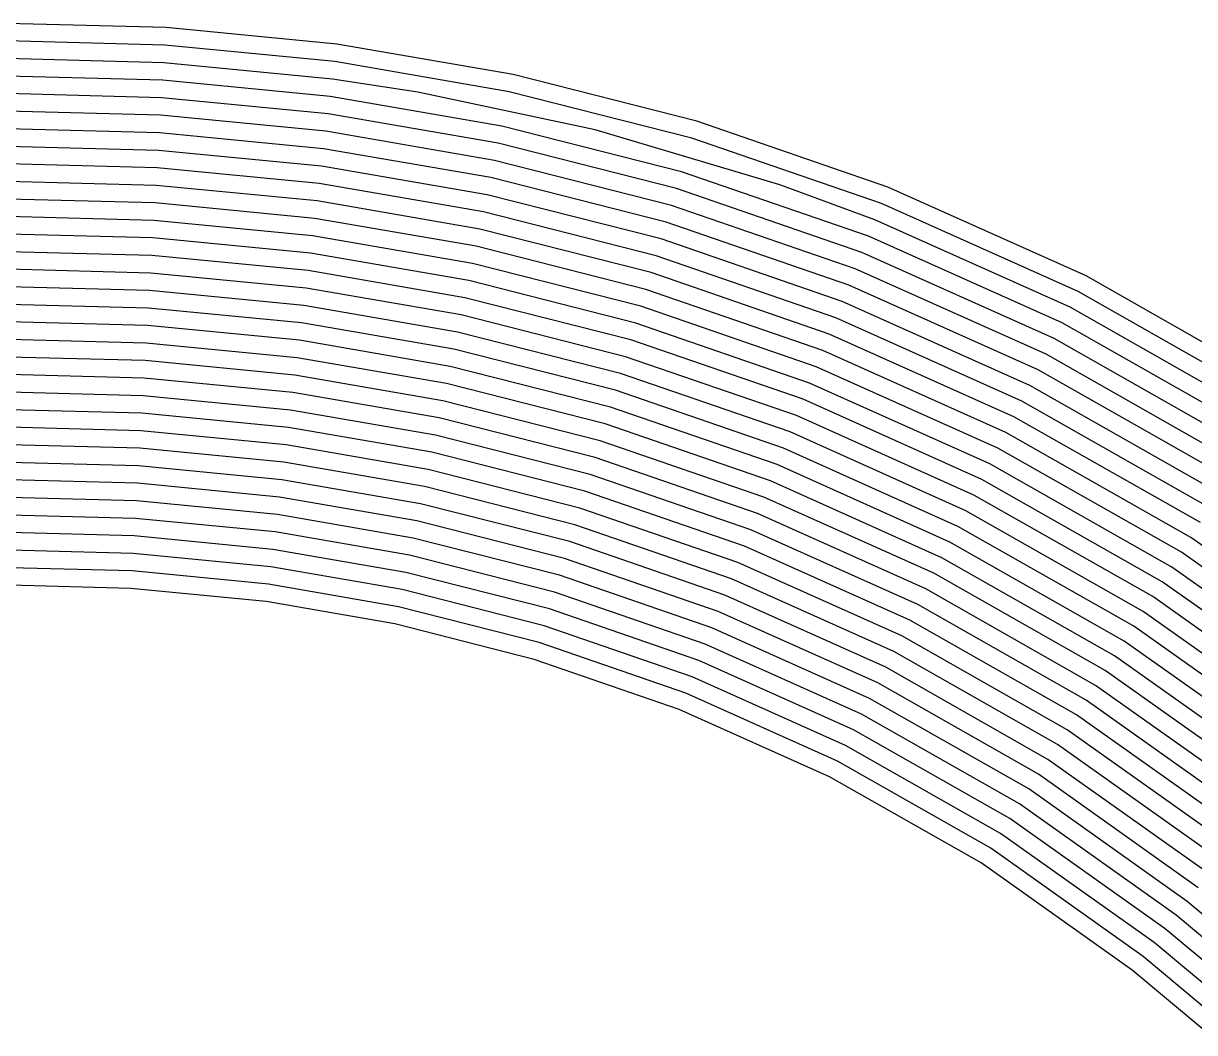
# Model space of a CAD drawing. Header units: metres. Extents: x -19 to 19, y -19.6 to 19.6.
# Drawn here: x -14.998 to -13.011, y 17.922 to 19.634 of the extents above; entities that cross this region are included whole.
import ezdxf

# ---------------------------------------------------------------- set-up
doc = ezdxf.new("R2010")
doc.units = ezdxf.units.M

msp = doc.modelspace()

# ---------------------------------------------------------------- linework, layer by layer
for p, q in [((-14.75643, 19.627019, -0.494468), (-15.027322, 19.63419, -0.495355)), ((-14.466503, 19.598931, -0.49093), (-14.75643, 19.627019, -0.494468)), ((-14.75829, 19.597284, -0.490792), (-15.027134, 19.604401, -0.491672)), ((-14.167593, 19.547387, -0.484432), (-14.466503, 19.598931, -0.49093)), ((-14.470246, 19.569378, -0.487282), (-14.75829, 19.597284, -0.490792)), ((-14.76015, 19.56755, -0.487117), (-15.026945, 19.574612, -0.487989)), ((-14.473988, 19.539825, -0.483634), (-14.76015, 19.56755, -0.487117)), ((-14.173863, 19.518264, -0.480845), (-14.470246, 19.569378, -0.487282)), ((-14.76201, 19.537815, -0.483442), (-15.026757, 19.544823, -0.484305)), ((-14.477731, 19.510272, -0.479986), (-14.76201, 19.537815, -0.483442)), ((-14.32898, 19.517681, -0.480843), (-14.473988, 19.539825, -0.483634)), ((-13.855785, 19.468163, -0.474469), (-14.167593, 19.547387, -0.484432)), ((-13.864408, 19.439636, -0.47097), (-14.173863, 19.518264, -0.480845)), ((-14.76387, 19.50808, -0.479766), (-15.026569, 19.515034, -0.480622)), ((-14.481473, 19.480719, -0.476338), (-14.76387, 19.50808, -0.479766)), ((-14.186404, 19.460017, -0.473673), (-14.477731, 19.510272, -0.479986)), ((-14.028148, 19.453809, -0.472823), (-14.32898, 19.517681, -0.480843)), ((-14.76573, 19.478345, -0.476091), (-15.026381, 19.485246, -0.476939)), ((-14.485216, 19.451166, -0.47269), (-14.76573, 19.478345, -0.476091)), ((-14.192674, 19.430894, -0.470087), (-14.481473, 19.480719, -0.476338)), ((-13.881655, 19.382582, -0.463972), (-14.186404, 19.460017, -0.473673)), ((-13.531317, 19.356331, -0.460468), (-13.855785, 19.468163, -0.474469)), ((-14.76759, 19.44861, -0.472415), (-15.026193, 19.455457, -0.473256)), ((-14.488958, 19.421613, -0.469042), (-14.76759, 19.44861, -0.472415)), ((-14.198944, 19.40177, -0.4665), (-14.485216, 19.451166, -0.47269)), ((-13.71479, 19.360402, -0.461128), (-14.028148, 19.453809, -0.472823)), ((-13.542388, 19.328646, -0.457088), (-13.864408, 19.439636, -0.47097)), ((-14.76945, 19.418876, -0.46874), (-15.026004, 19.425668, -0.469573)), ((-14.492701, 19.39206, -0.465394), (-14.76945, 19.418876, -0.46874)), ((-14.205214, 19.372647, -0.462914), (-14.488958, 19.421613, -0.469042)), ((-13.890278, 19.354055, -0.460473), (-14.192674, 19.430894, -0.470087)), ((-13.898902, 19.325528, -0.456974), (-14.198944, 19.40177, -0.4665)), ((-14.77131, 19.389141, -0.465065), (-15.025816, 19.395879, -0.465889)), ((-14.496443, 19.362507, -0.461746), (-14.77131, 19.389141, -0.465065)), ((-14.211484, 19.343524, -0.459328), (-14.492701, 19.39206, -0.465394)), ((-13.564532, 19.273276, -0.450329), (-13.881655, 19.382582, -0.463972)), ((-14.77317, 19.359406, -0.461389), (-15.025628, 19.36609, -0.462206)), ((-14.500186, 19.332954, -0.458098), (-14.77317, 19.359406, -0.461389)), ((-14.217755, 19.3144, -0.455742), (-14.496443, 19.362507, -0.461746)), ((-13.907525, 19.297001, -0.453475), (-14.205214, 19.372647, -0.462914)), ((-13.55346, 19.300961, -0.453708), (-13.71479, 19.360402, -0.461128)), ((-13.916148, 19.268475, -0.449976), (-14.211484, 19.343524, -0.459328)), ((-13.575603, 19.245592, -0.446949), (-13.890278, 19.354055, -0.460473)), ((-13.194996, 19.205739, -0.441742), (-13.531317, 19.356331, -0.460468)), ((-14.77503, 19.329671, -0.457714), (-15.02544, 19.336301, -0.458523)), ((-14.503928, 19.303401, -0.45445), (-14.77503, 19.329671, -0.457714)), ((-14.224025, 19.285277, -0.452155), (-14.500186, 19.332954, -0.458098)), ((-13.586675, 19.217907, -0.443569), (-13.898902, 19.325528, -0.456974)), ((-13.208601, 19.179185, -0.438527), (-13.542388, 19.328646, -0.457088)), ((-14.77689, 19.299937, -0.454039), (-15.025251, 19.306512, -0.45484)), ((-14.507671, 19.273849, -0.450802), (-14.77689, 19.299937, -0.454039)), ((-14.230295, 19.256154, -0.448569), (-14.503928, 19.303401, -0.45445)), ((-13.924772, 19.239948, -0.446477), (-14.217755, 19.3144, -0.455742)), ((-13.222207, 19.152632, -0.435311), (-13.55346, 19.300961, -0.453708)), ((-13.933395, 19.211421, -0.442978), (-14.224025, 19.285277, -0.452155)), ((-13.597747, 19.190222, -0.440189), (-13.907525, 19.297001, -0.453475)), ((-14.77875, 19.270202, -0.450363), (-15.025063, 19.276724, -0.451157)), ((-14.511413, 19.244296, -0.447154), (-14.77875, 19.270202, -0.450363)), ((-14.236565, 19.22703, -0.444983), (-14.507671, 19.273849, -0.450802)), ((-13.608818, 19.162537, -0.436809), (-13.916148, 19.268475, -0.449976)), ((-13.235812, 19.126079, -0.432095), (-13.564532, 19.273276, -0.450329)), ((-14.78061, 19.240467, -0.446688), (-15.024875, 19.246935, -0.447473)), ((-14.515156, 19.214743, -0.443506), (-14.78061, 19.240467, -0.446688)), ((-14.242835, 19.197907, -0.441397), (-14.511413, 19.244296, -0.447154)), ((-13.942019, 19.182894, -0.439479), (-14.230295, 19.256154, -0.448569)), ((-13.61989, 19.134852, -0.43343), (-13.924772, 19.239948, -0.446477)), ((-13.249417, 19.099526, -0.42888), (-13.575603, 19.245592, -0.446949)), ((-13.950642, 19.154367, -0.43598), (-14.236565, 19.22703, -0.444983)), ((-14.78247, 19.210732, -0.443012), (-15.024687, 19.217146, -0.44379)), ((-14.518898, 19.18519, -0.439858), (-14.78247, 19.210732, -0.443012)), ((-14.249106, 19.168783, -0.43781), (-14.515156, 19.214743, -0.443506)), ((-13.630961, 19.107168, -0.43005), (-13.933395, 19.211421, -0.442978)), ((-13.263022, 19.072972, -0.425664), (-13.586675, 19.217907, -0.443569)), ((-12.855578, 19.013137, -0.418011), (-13.194996, 19.205739, -0.441742)), ((-14.78433, 19.180998, -0.439337), (-15.024498, 19.187357, -0.440107)), ((-14.522641, 19.155637, -0.43621), (-14.78433, 19.180998, -0.439337)), ((-14.255376, 19.13966, -0.434224), (-14.518898, 19.18519, -0.439858)), ((-13.959265, 19.12584, -0.432481), (-14.242835, 19.197907, -0.441397)), ((-13.642033, 19.079483, -0.42667), (-13.942019, 19.182894, -0.439479)), ((-13.276627, 19.046419, -0.422448), (-13.597747, 19.190222, -0.440189)), ((-13.967889, 19.097313, -0.428982), (-14.249106, 19.168783, -0.43781)), ((-13.290232, 19.019866, -0.419233), (-13.608818, 19.162537, -0.436809)), ((-12.871744, 18.988034, -0.414999), (-13.208601, 19.179185, -0.438527)), ((-14.78619, 19.151263, -0.435662), (-15.02431, 19.157568, -0.436424)), ((-14.526383, 19.126084, -0.432562), (-14.78619, 19.151263, -0.435662)), ((-14.261646, 19.110537, -0.430638), (-14.522641, 19.155637, -0.43621)), ((-13.653105, 19.051798, -0.42329), (-13.950642, 19.154367, -0.43598)), ((-12.887909, 18.962931, -0.411988), (-13.222207, 19.152632, -0.435311)), ((-14.78805, 19.121528, -0.431986), (-15.024122, 19.127779, -0.43274)), ((-14.530126, 19.096531, -0.428914), (-14.78805, 19.121528, -0.431986)), ((-14.267916, 19.081413, -0.427052), (-14.526383, 19.126084, -0.432562)), ((-13.976512, 19.068786, -0.425483), (-14.255376, 19.13966, -0.434224)), ((-13.664176, 19.024113, -0.41991), (-13.959265, 19.12584, -0.432481)), ((-13.303837, 18.993312, -0.416017), (-13.61989, 19.134852, -0.43343)), ((-12.904075, 18.937827, -0.408976), (-13.235812, 19.126079, -0.432095)), ((-13.985136, 19.040259, -0.421984), (-14.261646, 19.110537, -0.430638)), ((-13.317442, 18.966759, -0.412801), (-13.630961, 19.107168, -0.43005)), ((-14.78991, 19.091793, -0.428311), (-15.023934, 19.097991, -0.429057)), ((-14.533868, 19.066978, -0.425267), (-14.78991, 19.091793, -0.428311)), ((-14.274186, 19.05229, -0.423465), (-14.530126, 19.096531, -0.428914)), ((-13.993759, 19.011732, -0.418485), (-14.267916, 19.081413, -0.427052)), ((-13.675248, 18.996429, -0.41653), (-13.967889, 19.097313, -0.428982)), ((-12.920241, 18.912724, -0.405964), (-13.249417, 19.099526, -0.42888)), ((-14.79177, 19.062058, -0.424636), (-15.023746, 19.068202, -0.425374)), ((-14.537611, 19.037425, -0.421619), (-14.79177, 19.062058, -0.424636)), ((-14.280457, 19.023167, -0.419879), (-14.533868, 19.066978, -0.425267)), ((-13.686319, 18.968744, -0.413151), (-13.976512, 19.068786, -0.425483)), ((-13.331047, 18.940206, -0.409586), (-13.642033, 19.079483, -0.42667)), ((-12.936406, 18.887621, -0.402952), (-13.263022, 19.072972, -0.425664)), ((-14.002382, 18.983205, -0.414986), (-14.274186, 19.05229, -0.423465)), ((-13.344652, 18.913653, -0.40637), (-13.653105, 19.051798, -0.42329)), ((-12.952572, 18.862518, -0.399941), (-13.276627, 19.046419, -0.422448)), ((-14.79363, 19.032324, -0.42096), (-15.023557, 19.038413, -0.421691)), ((-14.541353, 19.007872, -0.417971), (-14.79363, 19.032324, -0.42096)), ((-14.286727, 18.994043, -0.416293), (-14.537611, 19.037425, -0.421619)), ((-14.011006, 18.954678, -0.411487), (-14.280457, 19.023167, -0.419879)), ((-13.697391, 18.941059, -0.409771), (-13.985136, 19.040259, -0.421984)), ((-13.358257, 18.887099, -0.403154), (-13.664176, 19.024113, -0.41991)), ((-14.79549, 19.002589, -0.417285), (-15.023369, 19.008624, -0.418008)), ((-14.545096, 18.978319, -0.414323), (-14.79549, 19.002589, -0.417285)), ((-14.292997, 18.96492, -0.412707), (-14.541353, 19.007872, -0.417971)), ((-13.708463, 18.913374, -0.406391), (-13.993759, 19.011732, -0.418485)), ((-12.968738, 18.837414, -0.396929), (-13.290232, 19.019866, -0.419233)), ((-14.019629, 18.926151, -0.407988), (-14.286727, 18.994043, -0.416293)), ((-13.719534, 18.88569, -0.403011), (-14.002382, 18.983205, -0.414986)), ((-13.371862, 18.860546, -0.399939), (-13.675248, 18.996429, -0.41653)), ((-12.984903, 18.812311, -0.393917), (-13.303837, 18.993312, -0.416017)), ((-14.797351, 18.972854, -0.413609), (-15.023181, 18.978835, -0.414324)), ((-14.548838, 18.948766, -0.410675), (-14.797351, 18.972854, -0.413609)), ((-14.299267, 18.935797, -0.40912), (-14.545096, 18.978319, -0.414323)), ((-14.028252, 18.897624, -0.404489), (-14.292997, 18.96492, -0.412707)), ((-13.385468, 18.833993, -0.396723), (-13.686319, 18.968744, -0.413151)), ((-13.001069, 18.787208, -0.390906), (-13.317442, 18.966759, -0.412801)), ((-14.799211, 18.943119, -0.409934), (-15.022993, 18.949046, -0.410641)), ((-14.552581, 18.919213, -0.407027), (-14.799211, 18.943119, -0.409934)), ((-14.305538, 18.906673, -0.405534), (-14.548838, 18.948766, -0.410675)), ((-13.730606, 18.858005, -0.399631), (-14.011006, 18.954678, -0.411487)), ((-14.036876, 18.869097, -0.40099), (-14.299267, 18.935797, -0.40912)), ((-13.741677, 18.83032, -0.396252), (-14.019629, 18.926151, -0.407988)), ((-13.399073, 18.80744, -0.393507), (-13.697391, 18.941059, -0.409771)), ((-13.017235, 18.762104, -0.387894), (-13.331047, 18.940206, -0.409586)), ((-14.801071, 18.913385, -0.406259), (-15.022804, 18.919257, -0.406958)), ((-14.556323, 18.88966, -0.403379), (-14.801071, 18.913385, -0.406259)), ((-14.311808, 18.87755, -0.401948), (-14.552581, 18.919213, -0.407027)), ((-14.045499, 18.84057, -0.397491), (-14.305538, 18.906673, -0.405534)), ((-13.412678, 18.780886, -0.390292), (-13.708463, 18.913374, -0.406391)), ((-13.0334, 18.737001, -0.384882), (-13.344652, 18.913653, -0.40637)), ((-14.802931, 18.88365, -0.402583), (-15.022616, 18.889469, -0.403275)), ((-14.560066, 18.860107, -0.399731), (-14.802931, 18.88365, -0.402583)), ((-14.318078, 18.848427, -0.398362), (-14.556323, 18.88966, -0.403379)), ((-13.752749, 18.802635, -0.392872), (-14.028252, 18.897624, -0.404489)), ((-13.426283, 18.754333, -0.387076), (-13.719534, 18.88569, -0.403011)), ((-13.049566, 18.711898, -0.38187), (-13.358257, 18.887099, -0.403154)), ((-14.054123, 18.812043, -0.393992), (-14.311808, 18.87755, -0.401948)), ((-13.763821, 18.77495, -0.389492), (-14.036876, 18.869097, -0.40099)), ((-14.804791, 18.853915, -0.398908), (-15.022428, 18.85968, -0.399592)), ((-14.563808, 18.830554, -0.396083), (-14.804791, 18.853915, -0.398908)), ((-14.324348, 18.819303, -0.394775), (-14.560066, 18.860107, -0.399731)), ((-14.062746, 18.783517, -0.390493), (-14.318078, 18.848427, -0.398362)), ((-13.439888, 18.72778, -0.38386), (-13.730606, 18.858005, -0.399631)), ((-13.065731, 18.686794, -0.378859), (-13.371862, 18.860546, -0.399939)), ((-14.806651, 18.82418, -0.395233), (-15.02224, 18.829891, -0.395908)), ((-14.56755, 18.801001, -0.392435), (-14.806651, 18.82418, -0.395233)), ((-14.330618, 18.79018, -0.391189), (-14.563808, 18.830554, -0.396083)), ((-13.774892, 18.747266, -0.386112), (-14.045499, 18.84057, -0.397491)), ((-13.453493, 18.701226, -0.380645), (-13.741677, 18.83032, -0.396252)), ((-13.081897, 18.661691, -0.375847), (-13.385468, 18.833993, -0.396723)), ((-14.071369, 18.75499, -0.386994), (-14.324348, 18.819303, -0.394775)), ((-13.785964, 18.719581, -0.382732), (-14.054123, 18.812043, -0.393992)), ((-13.467098, 18.674673, -0.377429), (-13.752749, 18.802635, -0.392872)), ((-13.098063, 18.636588, -0.372835), (-13.399073, 18.80744, -0.393507)), ((-14.808511, 18.794446, -0.391557), (-15.022051, 18.800102, -0.392225)), ((-14.571293, 18.771448, -0.388787), (-14.808511, 18.794446, -0.391557)), ((-14.336889, 18.761056, -0.387603), (-14.56755, 18.801001, -0.392435)), ((-14.079993, 18.726463, -0.383495), (-14.330618, 18.79018, -0.391189)), ((-13.797036, 18.691896, -0.379352), (-14.062746, 18.783517, -0.390493)), ((-14.810371, 18.764711, -0.387882), (-15.021863, 18.770313, -0.388542)), ((-14.575035, 18.741895, -0.385139), (-14.810371, 18.764711, -0.387882)), ((-14.343159, 18.731933, -0.384017), (-14.571293, 18.771448, -0.388787)), ((-13.480703, 18.64812, -0.374213), (-13.763821, 18.77495, -0.389492)), ((-13.114228, 18.611485, -0.369823), (-13.412678, 18.780886, -0.390292)), ((-14.088616, 18.697936, -0.379996), (-14.336889, 18.761056, -0.387603)), ((-13.808107, 18.664211, -0.375973), (-14.071369, 18.75499, -0.386994)), ((-13.494308, 18.621567, -0.370998), (-13.774892, 18.747266, -0.386112)), ((-13.130394, 18.586381, -0.366812), (-13.426283, 18.754333, -0.387076)), ((-12.705222, 18.54066, -0.361229), (-13.017235, 18.762104, -0.387894)), ((-14.812231, 18.734976, -0.384206), (-15.021675, 18.740524, -0.384859)), ((-14.578778, 18.712343, -0.381491), (-14.812231, 18.734976, -0.384206)), ((-14.349429, 18.70281, -0.380431), (-14.575035, 18.741895, -0.385139)), ((-14.09724, 18.669409, -0.376497), (-14.343159, 18.731933, -0.384017)), ((-13.819179, 18.636527, -0.372593), (-14.079993, 18.726463, -0.383495)), ((-13.14656, 18.561278, -0.3638), (-13.439888, 18.72778, -0.38386)), ((-12.723935, 18.51736, -0.358466), (-13.0334, 18.737001, -0.384882)), ((-14.814091, 18.705241, -0.380531), (-15.021487, 18.710735, -0.381176)), ((-14.58252, 18.68279, -0.377843), (-14.814091, 18.705241, -0.380531)), ((-14.355699, 18.673686, -0.376844), (-14.578778, 18.712343, -0.381491)), ((-13.507913, 18.595013, -0.367782), (-13.785964, 18.719581, -0.382732)), ((-12.742647, 18.494061, -0.355704), (-13.049566, 18.711898, -0.38187)), ((-14.105863, 18.640882, -0.372998), (-14.349429, 18.70281, -0.380431)), ((-13.83025, 18.608842, -0.369213), (-14.088616, 18.697936, -0.379996)), ((-13.521518, 18.56846, -0.364566), (-13.797036, 18.691896, -0.379352)), ((-13.162725, 18.536175, -0.360788), (-13.453493, 18.701226, -0.380645)), ((-12.761359, 18.470761, -0.352942), (-13.065731, 18.686794, -0.378859)), ((-14.815951, 18.675506, -0.376856), (-15.021299, 18.680947, -0.377492)), ((-14.586263, 18.653237, -0.374195), (-14.815951, 18.675506, -0.376856)), ((-14.361969, 18.644563, -0.373258), (-14.58252, 18.68279, -0.377843)), ((-14.114486, 18.612355, -0.369499), (-14.355699, 18.673686, -0.376844)), ((-13.841322, 18.581157, -0.365833), (-14.09724, 18.669409, -0.376497)), ((-13.535124, 18.541907, -0.361351), (-13.808107, 18.664211, -0.375973)), ((-13.178891, 18.511071, -0.357776), (-13.467098, 18.674673, -0.377429)), ((-14.36824, 18.61544, -0.369672), (-14.586263, 18.653237, -0.374195)), ((-14.12311, 18.583828, -0.365997), (-14.361969, 18.644563, -0.373258)), ((-13.195057, 18.485968, -0.354765), (-13.480703, 18.64812, -0.374213)), ((-12.780072, 18.447462, -0.35018), (-13.081897, 18.661691, -0.375847)), ((-13.852394, 18.553471, -0.362463), (-14.105863, 18.640882, -0.372998)), ((-13.548729, 18.515354, -0.358135), (-13.819179, 18.636527, -0.372593)), ((-12.798784, 18.424162, -0.347418), (-13.098063, 18.636588, -0.372835)), ((-14.131733, 18.555302, -0.362489), (-14.36824, 18.61544, -0.369672)), ((-13.863465, 18.525784, -0.359099), (-14.114486, 18.612355, -0.369499)), ((-13.562334, 18.4888, -0.354919), (-13.83025, 18.608842, -0.369213)), ((-13.211222, 18.460865, -0.351753), (-13.494308, 18.621567, -0.370998)), ((-12.817497, 18.400863, -0.344656), (-13.114228, 18.611485, -0.369823)), ((-13.874537, 18.498098, -0.355734), (-14.12311, 18.583828, -0.365997)), ((-13.227388, 18.435761, -0.348741), (-13.507913, 18.595013, -0.367782)), ((-12.836209, 18.377563, -0.341894), (-13.130394, 18.586381, -0.366812)), ((-13.575939, 18.462247, -0.351704), (-13.841322, 18.581157, -0.365833)), ((-13.243554, 18.410658, -0.345729), (-13.521518, 18.56846, -0.364566)), ((-13.885608, 18.470411, -0.35237), (-14.131733, 18.555302, -0.362489)), ((-13.589544, 18.435694, -0.348488), (-13.852394, 18.553471, -0.362463)), ((-12.854922, 18.354263, -0.339132), (-13.14656, 18.561278, -0.3638)), ((-13.603149, 18.40914, -0.345272), (-13.863465, 18.525784, -0.359099)), ((-13.259719, 18.385555, -0.342718), (-13.535124, 18.541907, -0.361351)), ((-12.873634, 18.330964, -0.336369), (-13.162725, 18.536175, -0.360788)), ((-13.275885, 18.360452, -0.339706), (-13.548729, 18.515354, -0.358135)), ((-12.892346, 18.307664, -0.333607), (-13.178891, 18.511071, -0.357776)), ((-13.616754, 18.382587, -0.342057), (-13.874537, 18.498098, -0.355734)), ((-13.29205, 18.335348, -0.336694), (-13.562334, 18.4888, -0.354919)), ((-12.911059, 18.284365, -0.330845), (-13.195057, 18.485968, -0.354765)), ((-13.630359, 18.356034, -0.338841), (-13.885608, 18.470411, -0.35237)), ((-13.308216, 18.310245, -0.333682), (-13.575939, 18.462247, -0.351704)), ((-12.929771, 18.261065, -0.328083), (-13.211222, 18.460865, -0.351753)), ((-13.324382, 18.285142, -0.330671), (-13.589544, 18.435694, -0.348488)), ((-12.948484, 18.237766, -0.325321), (-13.227388, 18.435761, -0.348741)), ((-13.340547, 18.260038, -0.327659), (-13.603149, 18.40914, -0.345272)), ((-12.967196, 18.214466, -0.322559), (-13.243554, 18.410658, -0.345729)), ((-12.985909, 18.191167, -0.319797), (-13.259719, 18.385555, -0.342718)), ((-13.356713, 18.234935, -0.324647), (-13.616754, 18.382587, -0.342057)), ((-13.372879, 18.209832, -0.321635), (-13.630359, 18.356034, -0.338841)), ((-13.004621, 18.167867, -0.317035), (-13.275885, 18.360452, -0.339706)), ((-13.023333, 18.144567, -0.314272), (-13.29205, 18.335348, -0.336694)), ((-13.042046, 18.121268, -0.31151), (-13.308216, 18.310245, -0.333682)), ((-13.060758, 18.097968, -0.308748), (-13.324382, 18.285142, -0.330671)), ((-13.079471, 18.074669, -0.305986), (-13.340547, 18.260038, -0.327659)), ((-13.098183, 18.051369, -0.303224), (-13.356713, 18.234935, -0.324647)), ((-13.116896, 18.02807, -0.300462), (-13.372879, 18.209832, -0.321635)), ((-12.890386, 18.033296, -0.301313), (-13.023333, 18.144567, -0.314272)), ((-12.910359, 18.011049, -0.298695), (-13.042046, 18.121268, -0.31151)), ((-12.930332, 17.988802, -0.296076), (-13.060758, 18.097968, -0.308748)), ((-12.950304, 17.966555, -0.293457), (-13.079471, 18.074669, -0.305986)), ((-12.970277, 17.944308, -0.290838), (-13.098183, 18.051369, -0.303224)), ((-12.99025, 17.922061, -0.288219), (-13.116896, 18.02807, -0.300462))]:
    msp.add_line(p, q)

doc.saveas('drawing.dxf')
